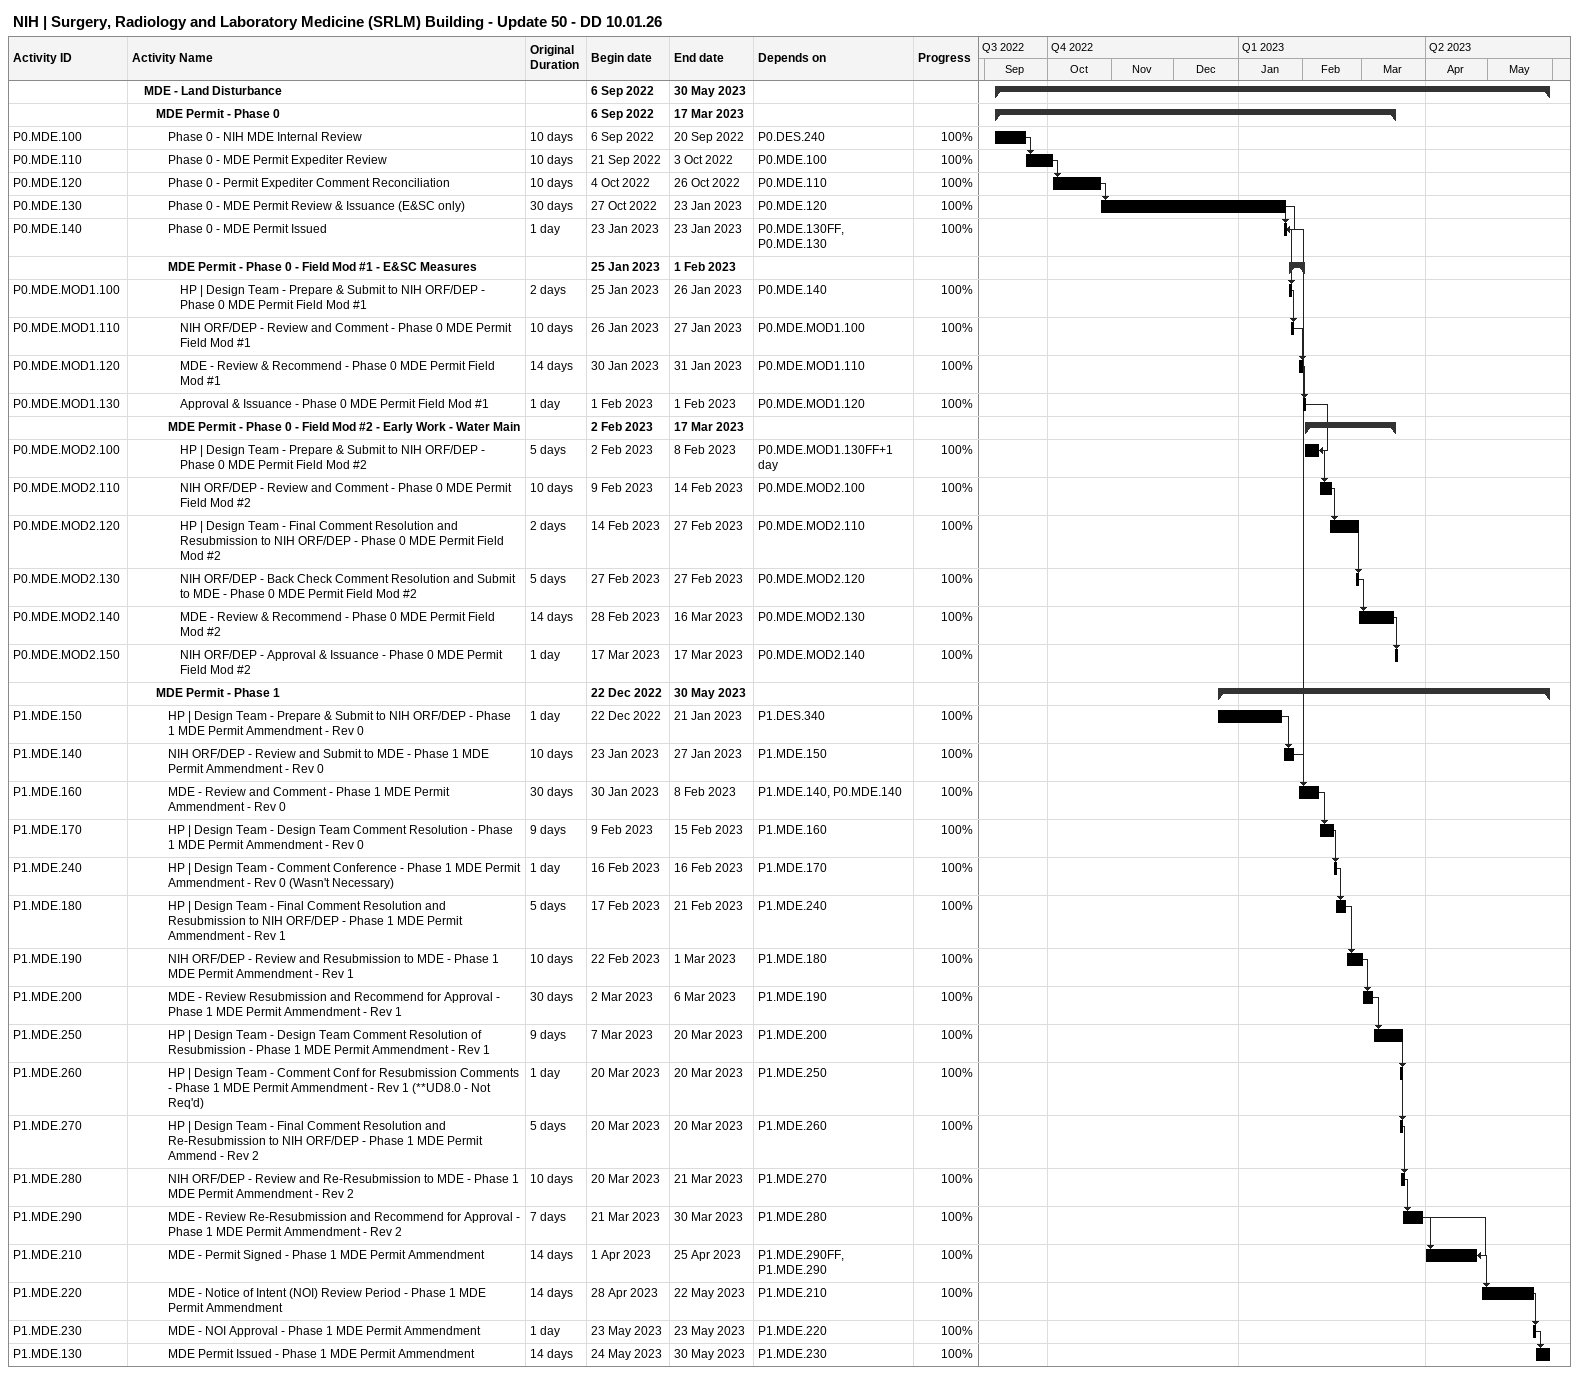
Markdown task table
NIH | Surgery, Radiology and Laboratory Medicine (SRLM) Building - Update 50 - DD 10.01.26

| ID | Level | Task | Original duration | Start | Finish | Predecessors | % complete |
|---|---|---|---|---|---|---|---|
|  | 2 | **MDE - Land Disturbance** |  | 2022-09-06 | 2023-05-30 |  |  |
|  | 3 | **MDE Permit - Phase 0** |  | 2022-09-06 | 2023-03-17 |  |  |
| P0.MDE.100 | 4 | Phase 0 - NIH MDE Internal Review | 10d | 2022-09-06 | 2022-09-20 | P0.DES.240 | 100 |
| P0.MDE.110 | 4 | Phase 0 - MDE Permit Expediter Review | 10d | 2022-09-21 | 2022-10-03 | P0.MDE.100 | 100 |
| P0.MDE.120 | 4 | Phase 0 - Permit Expediter Comment Reconciliation | 10d | 2022-10-04 | 2022-10-26 | P0.MDE.110 | 100 |
| P0.MDE.130 | 4 | Phase 0 - MDE Permit Review & Issuance (E&SC only) | 30d | 2022-10-27 | 2023-01-23 | P0.MDE.120 | 100 |
| P0.MDE.140 | 4 | Phase 0 - MDE Permit Issued | 1d | 2023-01-23 | 2023-01-23 | P0.MDE.130FF, P0.MDE.130 | 100 |
|  | 4 | **MDE Permit - Phase 0 - Field Mod #1 - E&SC Measures** |  | 2023-01-25 | 2023-02-01 |  |  |
| P0.MDE.MOD1.100 | 5 | HP \| Design Team - Prepare & Submit to NIH ORF/DEP - Phase 0 MDE Permit Field Mod #1 | 2d | 2023-01-25 | 2023-01-26 | P0.MDE.140 | 100 |
| P0.MDE.MOD1.110 | 5 | NIH ORF/DEP - Review and Comment - Phase 0 MDE Permit Field Mod #1 | 10d | 2023-01-26 | 2023-01-27 | P0.MDE.MOD1.100 | 100 |
| P0.MDE.MOD1.120 | 5 | MDE - Review & Recommend - Phase 0 MDE Permit Field Mod #1 | 14d | 2023-01-30 | 2023-01-31 | P0.MDE.MOD1.110 | 100 |
| P0.MDE.MOD1.130 | 5 | Approval & Issuance - Phase 0 MDE Permit Field Mod #1 | 1d | 2023-02-01 | 2023-02-01 | P0.MDE.MOD1.120 | 100 |
|  | 4 | **MDE Permit - Phase 0 - Field Mod #2 - Early Work - Water Main** |  | 2023-02-02 | 2023-03-17 |  |  |
| P0.MDE.MOD2.100 | 5 | HP \| Design Team - Prepare & Submit to NIH ORF/DEP - Phase 0 MDE Permit Field Mod #2 | 5d | 2023-02-02 | 2023-02-08 | P0.MDE.MOD1.130FF+1d | 100 |
| P0.MDE.MOD2.110 | 5 | NIH ORF/DEP - Review and Comment - Phase 0 MDE Permit Field Mod #2 | 10d | 2023-02-09 | 2023-02-14 | P0.MDE.MOD2.100 | 100 |
| P0.MDE.MOD2.120 | 5 | HP \| Design Team - Final Comment Resolution and Resubmission to NIH ORF/DEP - Phase 0 MDE Permit Field Mod #2 | 2d | 2023-02-14 | 2023-02-27 | P0.MDE.MOD2.110 | 100 |
| P0.MDE.MOD2.130 | 5 | NIH ORF/DEP - Back Check Comment Resolution and Submit to MDE - Phase 0 MDE Permit Field Mod #2 | 5d | 2023-02-27 | 2023-02-27 | P0.MDE.MOD2.120 | 100 |
| P0.MDE.MOD2.140 | 5 | MDE - Review & Recommend - Phase 0 MDE Permit Field Mod #2 | 14d | 2023-02-28 | 2023-03-16 | P0.MDE.MOD2.130 | 100 |
| P0.MDE.MOD2.150 | 5 | NIH ORF/DEP - Approval & Issuance - Phase 0 MDE Permit Field Mod #2 | 1d | 2023-03-17 | 2023-03-17 | P0.MDE.MOD2.140 | 100 |
|  | 3 | **MDE Permit - Phase 1** |  | 2022-12-22 | 2023-05-30 |  |  |
| P1.MDE.150 | 4 | HP \| Design Team - Prepare & Submit to NIH ORF/DEP - Phase 1 MDE Permit Ammendment - Rev 0 | 1d | 2022-12-22 | 2023-01-21 | P1.DES.340 | 100 |
| P1.MDE.140 | 4 | NIH ORF/DEP - Review and Submit to MDE - Phase 1 MDE Permit Ammendment - Rev 0 | 10d | 2023-01-23 | 2023-01-27 | P1.MDE.150 | 100 |
| P1.MDE.160 | 4 | MDE - Review and Comment - Phase 1 MDE Permit Ammendment - Rev 0 | 30d | 2023-01-30 | 2023-02-08 | P1.MDE.140, P0.MDE.140 | 100 |
| P1.MDE.170 | 4 | HP \| Design Team - Design Team Comment Resolution - Phase 1 MDE Permit Ammendment - Rev 0 | 9d | 2023-02-09 | 2023-02-15 | P1.MDE.160 | 100 |
| P1.MDE.240 | 4 | HP \| Design Team - Comment Conference - Phase 1 MDE Permit Ammendment - Rev 0 (Wasn't Necessary) | 1d | 2023-02-16 | 2023-02-16 | P1.MDE.170 | 100 |
| P1.MDE.180 | 4 | HP \| Design Team - Final Comment Resolution and Resubmission to NIH ORF/DEP - Phase 1 MDE Permit Ammendment - Rev 1 | 5d | 2023-02-17 | 2023-02-21 | P1.MDE.240 | 100 |
| P1.MDE.190 | 4 | NIH ORF/DEP - Review and Resubmission to MDE - Phase 1 MDE Permit Ammendment - Rev 1 | 10d | 2023-02-22 | 2023-03-01 | P1.MDE.180 | 100 |
| P1.MDE.200 | 4 | MDE - Review Resubmission and Recommend for Approval - Phase 1 MDE Permit Ammendment - Rev 1 | 30d | 2023-03-02 | 2023-03-06 | P1.MDE.190 | 100 |
| P1.MDE.250 | 4 | HP \| Design Team - Design Team Comment Resolution of Resubmission - Phase 1 MDE Permit Ammendment - Rev 1 | 9d | 2023-03-07 | 2023-03-20 | P1.MDE.200 | 100 |
| P1.MDE.260 | 4 | HP \| Design Team - Comment Conf for Resubmission Comments - Phase 1 MDE Permit Ammendment - Rev 1 (**UD8.0 - Not Req'd) | 1d | 2023-03-20 | 2023-03-20 | P1.MDE.250 | 100 |
| P1.MDE.270 | 4 | HP \| Design Team - Final Comment Resolution and Re-Resubmission to NIH ORF/DEP - Phase 1 MDE Permit Ammend - Rev 2 | 5d | 2023-03-20 | 2023-03-20 | P1.MDE.260 | 100 |
| P1.MDE.280 | 4 | NIH ORF/DEP - Review and Re-Resubmission to MDE - Phase 1 MDE Permit Ammendment - Rev 2 | 10d | 2023-03-20 | 2023-03-21 | P1.MDE.270 | 100 |
| P1.MDE.290 | 4 | MDE - Review Re-Resubmission and Recommend for Approval - Phase 1 MDE Permit Ammendment - Rev 2 | 7d | 2023-03-21 | 2023-03-30 | P1.MDE.280 | 100 |
| P1.MDE.210 | 4 | MDE - Permit Signed - Phase 1 MDE Permit Ammendment | 14d | 2023-04-01 | 2023-04-25 | P1.MDE.290FF, P1.MDE.290 | 100 |
| P1.MDE.220 | 4 | MDE - Notice of Intent (NOI) Review Period - Phase 1 MDE Permit Ammendment | 14d | 2023-04-28 | 2023-05-22 | P1.MDE.210 | 100 |
| P1.MDE.230 | 4 | MDE - NOI Approval - Phase 1 MDE Permit Ammendment | 1d | 2023-05-23 | 2023-05-23 | P1.MDE.220 | 100 |
| P1.MDE.130 | 4 | MDE Permit Issued - Phase 1 MDE Permit Ammendment | 14d | 2023-05-24 | 2023-05-30 | P1.MDE.230 | 100 |
